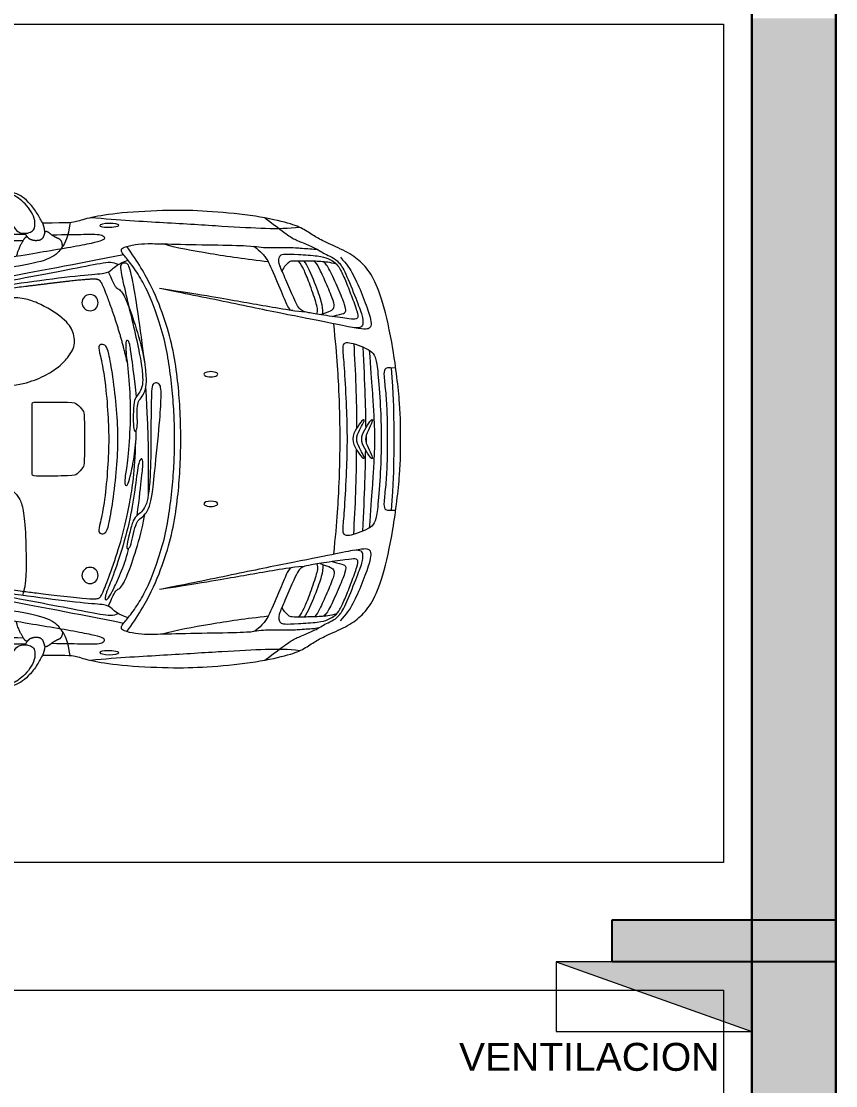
# Model space of a CAD drawing. Header units: metres. Extents: x 42 to 294, y -52 to 32.
# Drawn here: x 158.58 to 161.493, y -11.254 to -7.446 of the extents above; entities that cross this region are included whole.
import ezdxf

# ---------------------------------------------------------------- set-up
doc = ezdxf.new("R2010")
doc.units = ezdxf.units.M
doc.header["$LTSCALE"] = 0.15
doc.layers.get('0').update_dxf_attribs({"lineweight": 20})
for name, color, linetype, lineweight in [('A-WALL', 2, 'Continuous', 30), ('L-DETLGEM', 6, 'Continuous', 9), ('VENTILACIONES', 4, 'Continuous', 9), ('Vista', 2, 'Continuous', 20)]:
    doc.layers.add(name, color=color, linetype=linetype, lineweight=lineweight)
doc.layers.add('Hatch', color=8, linetype='Continuous')
doc.layers.add('MUROS', color=11, linetype='Continuous')
doc.styles.get("Standard").update_dxf_attribs({"font": 'arial.ttf', "height": 0.15})

# ---------------------------------------------------------------- blocks, each defined once
blk = doc.blocks.new('Coche _3_ - Coche _3_-12-01 P_Baja')
at = {"layer": 'L-DETLGEM'}
for centre, start, end in [((-0.7194, 0.488), 0, 180), ((-0.7194, 0.488), 180, 360), ((-0.7194, -0.488), 0, 180), ((-0.7194, -0.488), 180, 360)]:
    blk.add_arc(centre, 0.0289, start, end, dxfattribs=at)
for centre, major_axis, ratio, start_param, end_param in [((-0.7879, 0.7646), (-0.0339, 0.0006), 0.206201, 0, 3.141593), ((-0.7879, 0.7646), (-0.0339, 0.0006), 0.206201, 3.141593, 6.283185), ((-1.1512, 0.2317), (0.025, 0), 0.377237, 0, 3.141593), ((-1.1512, 0.2317), (0.025, 0), 0.377237, 3.141593, 6.283185), ((-1.1512, -0.2317), (0.025, 0), 0.377237, 0, 3.141593), ((-1.1512, -0.2317), (-0.025, 0), 0.377237, 0, 3.141593), ((-0.7879, -0.7646), (0.0339, 0.0006), 0.206201, 0, 3.141593), ((-0.7879, -0.7646), (0.0339, 0.0006), 0.206201, 3.141593, 6.283185)]:
    blk.add_ellipse(centre, major_axis=major_axis, ratio=ratio, start_param=start_param, end_param=end_param, dxfattribs=at)
for points in [[(-0.5578, 0.7404), (-0.5566, 0.7579), (-0.55, 0.7729), (-0.5288, 0.8123), (-0.4976, 0.8503), (-0.472, 0.8714), (-0.4429, 0.8843), (-0.4076, 0.8853), (-0.3969, 0.8808), (-0.3923, 0.8672), (-0.3962, 0.8445), (-0.4166, 0.8066), (-0.4448, 0.7596), (-0.4607, 0.7402), (-0.4785, 0.7357), (-0.4976, 0.736), (-0.5155, 0.7438), (-0.5232, 0.759), (-0.5223, 0.7888), (-0.5057, 0.8212), (-0.4808, 0.8487), (-0.4594, 0.8659), (-0.4374, 0.8775), (-0.4076, 0.8853)], [(-0.5578, 0.7404), (-0.5566, 0.7579), (-0.55, 0.7729), (-0.5288, 0.8123), (-0.4976, 0.8503), (-0.472, 0.8714), (-0.4429, 0.8843), (-0.4076, 0.8853), (-0.3969, 0.8808), (-0.3923, 0.8672), (-0.3962, 0.8445), (-0.4166, 0.8066), (-0.4448, 0.7596), (-0.4607, 0.7402), (-0.4785, 0.7357), (-0.4976, 0.736), (-0.5155, 0.7438), (-0.5232, 0.759), (-0.5223, 0.7888), (-0.5057, 0.8212), (-0.4808, 0.8487), (-0.4594, 0.8659), (-0.4374, 0.8775), (-0.4076, 0.8853)], [(-0.55, 0.7729), (-0.65, 0.7729), (-0.6663, 0.7759), (-0.7175, 0.7929), (-0.8198, 0.81), (-1.0106, 0.8203), (-1.1307, 0.8166), (-1.2989, 0.8018), (-1.4279, 0.7744), (-1.4809, 0.7541), (-1.521, 0.7256), (-1.558, 0.7055), (-1.6373, 0.6717), (-1.689, 0.6358), (-1.7281, 0.5883), (-1.7662, 0.4985), (-1.8043, 0.3312), (-1.8307, 0.1104), (-1.8296, 0), (-1.8307, -0.1104), (-1.8043, -0.3312), (-1.7662, -0.4985), (-1.7281, -0.5883), (-1.689, -0.6358), (-1.6373, -0.6717), (-1.558, -0.7055), (-1.521, -0.7256), (-1.4809, -0.7541), (-1.4279, -0.7744), (-1.2989, -0.8018), (-1.1307, -0.8166), (-1.0106, -0.8203), (-0.8198, -0.81), (-0.7175, -0.7929), (-0.6663, -0.7759), (-0.65, -0.7729), (-0.55, -0.7729)], [(-1.345, 0.7911), (-1.3935, 0.755), (-1.4292, 0.7267), (-1.4575, 0.7109), (-1.5049, 0.6926), (-1.5432, 0.6735), (-1.5565, 0.6627), (-1.5848, 0.6519), (-1.6089, 0.6344), (-1.6305, 0.6028), (-1.6729, 0.4956), (-1.6946, 0.4391), (-1.6962, 0.4133), (-1.6921, 0.4), (-1.668, 0.395), (-1.5831, 0.415), (-1.4109, 0.4474), (-1.1864, 0.4948), (-1.0134, 0.5297), (-0.9676, 0.5388)], [(-1.4697, 0.7572), (-1.4282, 0.7523), (-1.3539, 0.7515), (-1.201, 0.7602), (-0.9875, 0.7739), (-0.8245, 0.7825), (-0.7214, 0.7919)], [(-0.6483, 0.7745), (-0.6402, 0.7209), (-0.6214, 0.6857), (-0.5859, 0.6445), (-0.4823, 0.6198), (-0.2677, 0.589), (-0.0321, 0.5557), (0.079, 0.5397), (0.2615, 0.5261), (0.5459, 0.5125), (0.6002, 0.51), (0.6199, 0.5187), (0.6285, 0.5433), (0.6248, 0.6654), (0.6217, 0.7695)], [(-0.5819, 0.7309), (-0.6328, 0.7318), (-0.7084, 0.7327), (-0.7486, 0.7335), (-0.7666, 0.7281), (-0.7737, 0.7181), (-0.7649, 0.7105), (-0.7298, 0.7009), (-0.6542, 0.6863), (-0.5513, 0.6692), (-0.4556, 0.653), (-0.2417, 0.6182), (-0.0415, 0.5873), (0.0478, 0.5759), (0.217, 0.5605), (0.3995, 0.5525), (0.5258, 0.5521), (0.5488, 0.5526), (0.5582, 0.5563), (0.5615, 0.5676), (0.5507, 0.6135), (0.5366, 0.6707), (0.5291, 0.7045), (0.5249, 0.719), (0.516, 0.7241), (0.4883, 0.7237), (0.2096, 0.7262), (-0.2835, 0.7311), (-0.4612, 0.7326), (-0.4894, 0.733)], [(-0.6211, 0.689), (-0.6206, 0.6927), (-0.6197, 0.6983), (-0.6186, 0.7029), (-0.6174, 0.7064), (-0.6161, 0.7092), (-0.6146, 0.7114), (-0.613, 0.713), (-0.6114, 0.7143), (-0.6097, 0.7154), (-0.6079, 0.7164), (-0.606, 0.7172), (-0.6041, 0.7181), (-0.6021, 0.7189), (-0.5999, 0.7199), (-0.5977, 0.7209), (-0.5954, 0.7221), (-0.593, 0.7234), (-0.5905, 0.7249), (-0.588, 0.7266), (-0.5855, 0.7283), (-0.5831, 0.73), (-0.5807, 0.7317), (-0.5785, 0.7334), (-0.5765, 0.7349), (-0.5746, 0.7363), (-0.5729, 0.7376), (-0.5714, 0.7387), (-0.57, 0.7396), (-0.5687, 0.7405), (-0.5675, 0.7412), (-0.5664, 0.7418), (-0.5653, 0.7423), (-0.5642, 0.7427), (-0.5632, 0.7429), (-0.5622, 0.743), (-0.5613, 0.743), (-0.5604, 0.7428), (-0.5596, 0.7424), (-0.5588, 0.7418), (-0.5581, 0.7409), (-0.5575, 0.7398), (-0.557, 0.7386), (-0.5565, 0.7371), (-0.5561, 0.7355), (-0.5556, 0.7338), (-0.5551, 0.732), (-0.5546, 0.7301), (-0.554, 0.7281), (-0.5534, 0.7262), (-0.5526, 0.7243), (-0.5518, 0.7224), (-0.5508, 0.7206), (-0.5496, 0.7189), (-0.5482, 0.7172), (-0.5467, 0.7157), (-0.5449, 0.7144), (-0.5429, 0.7132), (-0.5406, 0.7122), (-0.5382, 0.7113), (-0.5356, 0.7107), (-0.5329, 0.7102), (-0.5301, 0.7099), (-0.5273, 0.7098), (-0.5244, 0.7098), (-0.5215, 0.7101), (-0.5187, 0.7104), (-0.5159, 0.711), (-0.5132, 0.7116), (-0.5107, 0.7124), (-0.5084, 0.7132), (-0.5063, 0.7141), (-0.5044, 0.7151), (-0.5028, 0.716), (-0.5014, 0.717), (-0.5003, 0.7179), (-0.4993, 0.7189), (-0.4985, 0.7198), (-0.4977, 0.7206), (-0.497, 0.7213), (-0.4963, 0.722), (-0.4956, 0.7225), (-0.4948, 0.723), (-0.494, 0.7232), (-0.4931, 0.7233), (-0.4922, 0.7233), (-0.4912, 0.723), (-0.4902, 0.7225), (-0.4891, 0.7218), (-0.4879, 0.7209), (-0.4867, 0.7196), (-0.4853, 0.718), (-0.4838, 0.7161), (-0.4822, 0.7137), (-0.4804, 0.7109), (-0.4784, 0.7077), (-0.4761, 0.7039), (-0.4737, 0.6996), (-0.4711, 0.6947), (-0.4683, 0.6893), (-0.4656, 0.6832), (-0.4629, 0.6766), (-0.4602, 0.6693), (-0.4578, 0.6615), (-0.4556, 0.653)], [(-0.4959, 0.7223), (-0.4912, 0.7292), (-0.4912, 0.7292), (-0.4881, 0.7361)], [(-1.5373, 0.6759), (-1.5242, 0.6793), (-1.4767, 0.6809), (-1.4636, 0.6835), (-1.4307, 0.684), (-1.3631, 0.684), (-1.3334, 0.684), (-1.3037, 0.6888)], [(-1.4866, 0.4555), (-1.4528, 0.4584), (-1.4365, 0.4598), (-1.4279, 0.4683), (-1.4011, 0.5324), (-1.3559, 0.639), (-1.3428, 0.6567), (-1.3121, 0.6868), (-1.2996, 0.692), (-1.1628, 0.6946), (-0.9943, 0.698), (-0.9223, 0.7), (-0.8823, 0.6973), (-0.8365, 0.6862), (-0.8293, 0.6777), (-0.8339, 0.6646), (-0.864, 0.6306), (-0.9007, 0.5769), (-0.9308, 0.5178), (-0.9589, 0.4445), (-0.9897, 0.345), (-1.0034, 0.2591), (-1.0152, 0.1623), (-1.0211, 0.072), (-1.0218, 0), (-1.0211, -0.072), (-1.0152, -0.1623), (-1.0034, -0.2591), (-0.9897, -0.345), (-0.9589, -0.4445), (-0.9308, -0.5178), (-0.9007, -0.5769), (-0.864, -0.6306), (-0.8339, -0.6646), (-0.8293, -0.6777), (-0.8365, -0.6862), (-0.8823, -0.6973), (-0.9223, -0.7), (-0.9943, -0.698), (-1.1628, -0.6946), (-1.2996, -0.692), (-1.3121, -0.6868), (-1.3428, -0.6567), (-1.3559, -0.639), (-1.4011, -0.5324), (-1.4279, -0.4683), (-1.4365, -0.4598), (-1.4528, -0.4584), (-1.4866, -0.4555)], [(-1.3564, 0.6343), (-1.2776, 0.6427), (-1.1449, 0.6629), (-1.028, 0.6838), (-0.9773, 0.6985)], [(-0.8507, 0.6892), (-0.89, 0.6348), (-0.944, 0.5427), (-0.9901, 0.4207), (-1.0181, 0.3167), (-1.0341, 0.2047), (-1.0411, 0.1146), (-1.0451, 0), (-1.0411, -0.1146), (-1.0341, -0.2047), (-1.0181, -0.3167), (-0.9901, -0.4207), (-0.944, -0.5427), (-0.89, -0.6348), (-0.8507, -0.6892)], [(0.5018, 0.7014), (0.3413, 0.703), (0.0432, 0.7043), (-0.3794, 0.7097), (-0.4804, 0.7109)], [(-1.6145, 0.6505), (-1.6376, 0.6267), (-1.66, 0.5914), (-1.6939, 0.5164), (-1.7213, 0.4385), (-1.7256, 0.414), (-1.7227, 0.3967), (-1.7061, 0.3902), (-1.6642, 0.3984)], [(-0.8393, 0.6596), (-0.6705, 0.6256), (-0.3619, 0.5678), (-0.1561, 0.5312), (-0.0926, 0.5227), (0.0328, 0.5072), (0.2837, 0.4847), (0.5994, 0.472), (0.9697, 0.462), (1.2573, 0.4563), (1.4779, 0.4501)], [(-1.5849, 0.4387), (-1.6089, 0.4455), (-1.6298, 0.4492), (-1.6347, 0.4573), (-1.6335, 0.4737), (-1.6081, 0.5367), (-1.5741, 0.6111), (-1.5623, 0.6279), (-1.554, 0.6344)], [(-1.6013, 0.6252), (-1.5762, 0.6324), (-1.5467, 0.6357), (-1.4907, 0.6369), (-1.4424, 0.6373), (-1.433, 0.6353), (-1.4174, 0.621), (-1.4109, 0.6115), (-1.4059, 0.6016)], [(-1.5427, 0.4451), (-1.5602, 0.452), (-1.5836, 0.459), (-1.593, 0.4696), (-1.5926, 0.4888), (-1.5664, 0.5518), (-1.539, 0.6136), (-1.5308, 0.6267), (-1.522, 0.6361)], [(-1.5515, 0.4486), (-1.5529, 0.4651), (-1.5492, 0.4856), (-1.5255, 0.5551), (-1.498, 0.621), (-1.4855, 0.6369)], [(-1.531, 0.447), (-1.5345, 0.4606), (-1.53, 0.4831), (-1.5025, 0.5629), (-1.4825, 0.6111), (-1.4739, 0.625), (-1.4648, 0.637)], [(-0.8551, 0.64), (-0.8176, 0.6268), (-0.7962, 0.6043), (-0.7783, 0.592), (-0.7019, 0.5886), (-0.5155, 0.565), (-0.3426, 0.5404), (-0.1427, 0.5056), (-0.118, 0.5), (-0.1046, 0.4865), (-0.1102, 0.4528), (-0.1293, 0.2665), (-0.1405, 0.1217), (-0.1416, 0), (-0.1405, -0.1217), (-0.1293, -0.2665), (-0.1102, -0.4528), (-0.1046, -0.4865), (-0.118, -0.5), (-0.1427, -0.5056), (-0.3426, -0.5404), (-0.5155, -0.565), (-0.7019, -0.5886), (-0.7783, -0.592), (-0.7962, -0.6043), (-0.8176, -0.6268), (-0.8551, -0.64)], [(-0.8194, 0.624), (-0.8033, 0.6344), (-0.7659, 0.6305), (-0.6465, 0.6064), (-0.4901, 0.5768), (-0.3176, 0.5449), (-0.1703, 0.5179), (-0.1226, 0.5076), (-0.1116, 0.5022), (-0.108, 0.4959), (-0.1093, 0.4884)], [(-0.7845, 0.598), (-0.8066, 0.5507), (-0.812, 0.5398), (-0.8257, 0.5354), (-0.8383, 0.5196), (-0.8553, 0.4824), (-0.8887, 0.3871), (-0.9111, 0.299), (-0.9153, 0.2694)], [(-0.8874, 0.2745), (-0.8964, 0.2084), (-0.9052, 0.1263), (-0.9096, 0.0821), (-0.9061, 0.068), (-0.8928, 0.0733), (-0.8822, 0.1651), (-0.8637, 0.2844), (-0.8292, 0.4133), (-0.7903, 0.5197), (-0.777, 0.5498), (-0.7726, 0.5692), (-0.7746, 0.5769), (-0.7839, 0.5732), (-0.8019, 0.5397), (-0.8323, 0.4753), (-0.8527, 0.4152), (-0.8578, 0.3909)], [(-0.8516, -0.2762), (-0.8512, -0.2778), (-0.8477, -0.2935), (-0.8442, -0.3087), (-0.8405, -0.3235), (-0.8367, -0.338), (-0.8329, -0.3523), (-0.8288, -0.3665), (-0.8247, -0.3806), (-0.8205, -0.3946), (-0.8162, -0.4084), (-0.8119, -0.4219), (-0.8075, -0.435), (-0.8032, -0.4478), (-0.799, -0.4602), (-0.7947, -0.4721), (-0.7906, -0.4834), (-0.7867, -0.4942), (-0.7829, -0.5042), (-0.7794, -0.5135), (-0.7761, -0.522), (-0.7731, -0.5295), (-0.7704, -0.5362), (-0.7681, -0.5418), (-0.7661, -0.5466), (-0.7644, -0.5505), (-0.7629, -0.5537), (-0.7616, -0.5564), (-0.7605, -0.5586), (-0.7594, -0.5604), (-0.7584, -0.5619), (-0.7575, -0.5632), (-0.7565, -0.5644), (-0.7555, -0.5655), (-0.7545, -0.5664), (-0.7535, -0.5672), (-0.7525, -0.568), (-0.7514, -0.5686), (-0.7503, -0.5692), (-0.7491, -0.5698), (-0.7479, -0.5703), (-0.7465, -0.5707), (-0.7449, -0.5711), (-0.7431, -0.5714), (-0.741, -0.5716), (-0.7385, -0.5718), (-0.7356, -0.5719), (-0.7324, -0.572), (-0.7286, -0.572), (-0.7242, -0.5718), (-0.7191, -0.5716), (-0.7134, -0.5713), (-0.7068, -0.5708), (-0.6993, -0.5702), (-0.6909, -0.5695), (-0.6814, -0.5686), (-0.6711, -0.5675), (-0.6599, -0.5663), (-0.6481, -0.565), (-0.6357, -0.5636), (-0.6228, -0.5621), (-0.6096, -0.5606), (-0.5961, -0.559), (-0.5825, -0.5573), (-0.5687, -0.5556), (-0.5548, -0.5539), (-0.5406, -0.5522), (-0.5263, -0.5504), (-0.5118, -0.5487), (-0.4971, -0.5469), (-0.4821, -0.5451), (-0.4098, -0.5357), (-0.2768, -0.5152), (-0.196, -0.4988), (-0.1543, -0.4872), (-0.1406, -0.4798), (-0.1327, -0.4682), (-0.1337, -0.4344), (-0.148, -0.3134), (-0.1585, -0.2015), (-0.1622, -0.1788), (-0.1701, -0.163), (-0.1934, -0.1424), (-0.2001, -0.1316), (-0.2028, -0.1158), (-0.2028, -0.0842), (-0.2044, -0.0652), (-0.2128, -0.0583), (-0.2413, -0.0557), (-0.2603, -0.053), (-0.2661, -0.0435), (-0.2667, 0), (-0.2661, 0.0435), (-0.2603, 0.053), (-0.2413, 0.0557), (-0.2128, 0.0583), (-0.2044, 0.0652), (-0.2028, 0.0842), (-0.2028, 0.1158), (-0.2001, 0.1316), (-0.1934, 0.1424), (-0.1701, 0.163), (-0.1622, 0.1788), (-0.1585, 0.2015), (-0.148, 0.3134), (-0.1337, 0.4344), (-0.1327, 0.4682), (-0.1406, 0.4798), (-0.1543, 0.4872), (-0.196, 0.4988), (-0.2768, 0.5152), (-0.4098, 0.5357), (-0.4821, 0.5451), (-0.5224, 0.5499), (-0.5974, 0.5593), (-0.7019, 0.5712), (-0.7403, 0.5726), (-0.7508, 0.5698), (-0.7584, 0.5636), (-0.7664, 0.547), (-0.7982, 0.4654), (-0.8344, 0.3528), (-0.8614, 0.2372), (-0.88, 0.1152), (-0.883, 0.0094)], [(-1.4441, 0.4597), (-1.379, 0.4693), (-1.2565, 0.4912), (-1.138, 0.5124), (-0.9676, 0.5388)], [(-0.4065, -0.5492), (-0.4099, -0.5177), (-0.4142, -0.5095), (-0.411, -0.5038), (-0.3892, -0.5004), (-0.3655, -0.4805), (-0.3402, -0.4398), (-0.3281, -0.3889), (-0.3247, -0.3331), (-0.3354, -0.2774), (-0.3538, -0.2359), (-0.3727, -0.2141), (-0.3965, -0.1996), (-0.4193, -0.1928), (-0.426, -0.1912), (-0.4256, -0.1876), (-0.4156, -0.1755), (-0.401, -0.1428), (-0.3968, -0.1047), (-0.3953, 0), (-0.3953, 0.1023), (-0.4038, 0.1423), (-0.4183, 0.1713), (-0.4456, 0.1849), (-0.4669, 0.2105), (-0.4814, 0.248), (-0.4899, 0.3382), (-0.4916, 0.4903), (-0.4855, 0.5319), (-0.4821, 0.5451), (-0.4779, 0.5594)], [(-0.4065, -0.5492), (-0.4099, -0.5177), (-0.4142, -0.5095), (-0.411, -0.5038), (-0.3892, -0.5004), (-0.3655, -0.4805), (-0.3402, -0.4398), (-0.3281, -0.3889), (-0.3247, -0.3331), (-0.3354, -0.2774), (-0.3538, -0.2359), (-0.3727, -0.2141), (-0.3965, -0.1996), (-0.4193, -0.1928), (-0.426, -0.1912), (-0.4256, -0.1876), (-0.4156, -0.1755), (-0.401, -0.1428), (-0.3968, -0.1047), (-0.3953, 0), (-0.3953, 0.1023), (-0.4038, 0.1423), (-0.4183, 0.1713), (-0.4456, 0.1849), (-0.4669, 0.2105), (-0.4814, 0.248), (-0.4899, 0.3382), (-0.4916, 0.4903), (-0.4855, 0.5319), (-0.4821, 0.5451), (-0.4779, 0.5594)], [(-1.591, 0.4124), (-1.6037, 0.2916), (-1.6117, 0.1463), (-1.6144, 0), (-1.6117, -0.1463), (-1.6037, -0.2916), (-1.591, -0.4124)], [(-0.8738, 0.2932), (-0.8693, 0.3035), (-0.861, 0.3347), (-0.8495, 0.3815), (-0.8522, 0.3974), (-0.8646, 0.3851), (-0.8716, 0.3515), (-0.8831, 0.3029), (-0.892, 0.2897), (-0.9123, 0.2747), (-0.93, 0.2508), (-0.9397, 0.2128), (-0.9467, 0.1554), (-0.968, -0.0524), (-0.9721, -0.1143), (-0.973, -0.1358)], [(-1.7581, 0.1042), (-1.7561, 0.1434), (-1.7501, 0.2347), (-1.7419, 0.2892), (-1.7301, 0.3128), (-1.6992, 0.3282), (-1.6565, 0.3437), (-1.6356, 0.3464), (-1.6238, 0.34), (-1.6238, 0.3164), (-1.6311, 0.2402), (-1.6384, 0.0895), (-1.6402, 0), (-1.639, -0.0597), (-1.6375, -0.0997)], [(-1.7176, -0.3183), (-1.7277, -0.19), (-1.734, -0.0893), (-1.7385, 0), (-1.734, 0.0893), (-1.7277, 0.19), (-1.7176, 0.3183)], [(-1.6949, 0.3292), (-1.7017, 0.2008), (-1.7046, 0.0894), (-1.7052, 0.0396)], [(-1.6622, 0.3409), (-1.6688, 0.243), (-1.6724, 0.1394), (-1.6724, 0.0397)], [(-0.7821, 0.103), (-0.7796, 0.1401), (-0.7725, 0.2223), (-0.7545, 0.3062), (-0.747, 0.3328), (-0.7608, 0.3413), (-0.7768, 0.3349), (-0.7853, 0.3147), (-0.8012, 0.2276), (-0.8161, 0.1011), (-0.8204, 0), (-0.8175, -0.0674), (-0.8143, -0.1053)], [(-0.973, -0.1358), (-0.9738, -0.1573), (-0.9733, -0.1814), (-0.9688, -0.1982), (-0.9538, -0.2026), (-0.9414, -0.1955), (-0.9388, -0.169), (-0.937, -0.0639), (-0.937, 0.043), (-0.9344, 0.1422), (-0.9282, 0.2031), (-0.9194, 0.2411), (-0.9026, 0.2623), (-0.8884, 0.2729), (-0.8784, 0.2829), (-0.8738, 0.2932)], [(-1.8117, -0.2542), (-1.7828, -0.2565), (-1.7719, -0.2511), (-1.7691, -0.2311), (-1.7773, -0.1648), (-1.7819, -0.0922), (-1.7828, 0), (-1.7819, 0.0922), (-1.7773, 0.1648), (-1.7691, 0.2311), (-1.7719, 0.2511), (-1.7828, 0.2565), (-1.8117, 0.2542)], [(-1.7973, 0.2554), (-1.8055, 0.1558), (-1.8064, 0.055), (-1.8073, 0), (-1.8064, -0.055), (-1.8055, -0.1558), (-1.7973, -0.2554)], [(-0.9282, 0.1961), (-0.9287, 0.096), (-0.9287, 0.0405), (-0.9277, 0), (-0.9252, -0.0844), (-0.9192, -0.1867)], [(-0.8853, -0.1516), (-0.8784, -0.2179), (-0.8675, -0.2998), (-0.8613, -0.3438), (-0.8545, -0.3567), (-0.8429, -0.3484), (-0.8544, -0.2566), (-0.8646, -0.1364), (-0.8617, -0.0029), (-0.8492, 0.1097), (-0.8434, 0.142), (-0.8437, 0.1619), (-0.8475, 0.1689), (-0.8557, 0.1631), (-0.8652, 0.1263), (-0.8794, 0.0565), (-0.885, -0.0067), (-0.8842, -0.0315)], [(-0.6985, 0.0766), (-0.6979, 0.0932), (-0.6964, 0.0999), (-0.6709, 0.1283), (-0.6602, 0.1319), (-0.5204, 0.1331), (-0.5127, 0.1307), (-0.5116, 0.1206), (-0.5127, 0), (-0.512, -0.0804), (-0.512, -0.1022)], [(-1.6375, -0.0997), (-1.636, -0.1397), (-1.6311, -0.2402), (-1.6238, -0.3164), (-1.6238, -0.34), (-1.6356, -0.3464), (-1.6565, -0.3437), (-1.6992, -0.3282), (-1.7301, -0.3128), (-1.7419, -0.2892), (-1.7501, -0.2347), (-1.7592, -0.0977), (-1.7619, 0), (-1.7601, 0.0651), (-1.7581, 0.1042)], [(-0.8143, -0.1053), (-0.8112, -0.1433), (-0.8012, -0.2276), (-0.7853, -0.3147), (-0.7768, -0.3349), (-0.7608, -0.3413), (-0.747, -0.3328), (-0.7545, -0.3062), (-0.7725, -0.2223), (-0.7832, -0.099), (-0.7874, 0), (-0.7846, 0.066), (-0.7821, 0.103)], [(-0.512, -0.1022), (-0.512, -0.124), (-0.5127, -0.1307), (-0.5204, -0.1331), (-0.6602, -0.1319), (-0.6709, -0.1283), (-0.6964, -0.0999), (-0.6987, -0.0899), (-0.6999, 0), (-0.6991, 0.0599), (-0.6985, 0.0766)], [(-1.7138, 0.0298), (-1.7188, 0.0406), (-1.7301, 0.0647), (-1.7301, 0.0718), (-1.7229, 0.0682), (-1.701, 0.033), (-1.6858, 0), (-1.696, -0.022), (-1.7022, -0.0334)], [(-1.6727, 0.0382), (-1.6797, 0.0499), (-1.6943, 0.0705), (-1.701, 0.0691), (-1.6984, 0.0607), (-1.6827, 0.0316), (-1.668, 0), (-1.6778, -0.0211), (-1.6829, -0.0312)], [(-1.6829, -0.0312), (-1.6879, -0.0413), (-1.6984, -0.0607), (-1.701, -0.0691), (-1.6943, -0.0705), (-1.6724, -0.0397), (-1.6519, 0), (-1.6656, 0.0264), (-1.6727, 0.0382)], [(-1.6829, -0.0312), (-1.6879, -0.0413), (-1.6984, -0.0607), (-1.701, -0.0691), (-1.6943, -0.0705), (-1.6724, -0.0397), (-1.6519, 0), (-1.6656, 0.0264), (-1.6727, 0.0382)], [(-1.7022, -0.0334), (-1.7083, -0.0447), (-1.7229, -0.0682), (-1.7301, -0.0718), (-1.7301, -0.0647), (-1.7131, -0.0285), (-1.7001, 0), (-1.7088, 0.019), (-1.7138, 0.0298)], [(-1.7066, -0.0129), (-1.7067, -0.0041), (-1.7067, -0.0041), (-1.7067, 0.0127)], [(-0.8766, -0.1302), (-0.8746, -0.1191), (-0.874, -0.0868), (-0.8739, -0.0386), (-0.8803, -0.0238), (-0.8894, -0.0387), (-0.8883, -0.073), (-0.8879, -0.1229), (-0.8934, -0.1379), (-0.9095, -0.1573), (-0.921, -0.1847), (-0.9215, -0.2239), (-0.9147, -0.2814), (-0.886, -0.4883), (-0.8753, -0.5493), (-0.8711, -0.5704)], [(-1.6949, -0.3292), (-1.7017, -0.2008), (-1.7046, -0.0894), (-1.7052, -0.0396)], [(-1.6622, -0.3409), (-1.6688, -0.243), (-1.6724, -0.1394), (-1.6724, -0.0397)], [(-0.8711, -0.5704), (-0.8668, -0.5915), (-0.8605, -0.6148), (-0.8523, -0.6301), (-0.8366, -0.6308), (-0.8263, -0.621), (-0.83, -0.5946), (-0.8532, -0.4921), (-0.8786, -0.3883), (-0.8996, -0.2913), (-0.908, -0.2306), (-0.9084, -0.1916), (-0.8972, -0.167), (-0.8859, -0.1534), (-0.8786, -0.1413), (-0.8766, -0.1302)], [(-0.426, -0.1912), (-0.4693, -0.1946), (-0.5236, -0.2092), (-0.5884, -0.2428), (-0.6274, -0.2752), (-0.6501, -0.3059), (-0.6635, -0.3304), (-0.6642, -0.3554), (-0.6587, -0.3835), (-0.6477, -0.406), (-0.6226, -0.4323), (-0.5817, -0.461), (-0.5292, -0.489), (-0.4877, -0.5031), (-0.4425, -0.5074), (-0.411, -0.5038)], [(-0.7845, -0.598), (-0.8066, -0.5507), (-0.812, -0.5398), (-0.8257, -0.5354), (-0.8383, -0.5196), (-0.8553, -0.4824), (-0.8887, -0.3871), (-0.9111, -0.299), (-0.9153, -0.2694)], [(-1.6145, -0.6505), (-1.6376, -0.6267), (-1.66, -0.5914), (-1.6939, -0.5164), (-1.7213, -0.4385), (-1.7256, -0.414), (-1.7227, -0.3967), (-1.7061, -0.3902), (-1.6642, -0.3984)], [(-1.345, -0.7911), (-1.3935, -0.755), (-1.4292, -0.7267), (-1.4575, -0.7109), (-1.5049, -0.6926), (-1.5432, -0.6735), (-1.5565, -0.6627), (-1.5848, -0.6519), (-1.6089, -0.6344), (-1.6305, -0.6028), (-1.6729, -0.4956), (-1.6946, -0.4391), (-1.6962, -0.4133), (-1.6921, -0.4), (-1.668, -0.395), (-1.5831, -0.415), (-1.4109, -0.4474), (-1.1864, -0.4948), (-1.0134, -0.5297), (-0.9676, -0.5388)], [(-1.5849, -0.4387), (-1.6089, -0.4455), (-1.6298, -0.4492), (-1.6347, -0.4573), (-1.6335, -0.4737), (-1.6081, -0.5367), (-1.5741, -0.6111), (-1.5623, -0.6279), (-1.554, -0.6344)], [(-1.5427, -0.4451), (-1.5602, -0.452), (-1.5836, -0.459), (-1.593, -0.4696), (-1.5926, -0.4888), (-1.5664, -0.5518), (-1.539, -0.6136), (-1.5308, -0.6267), (-1.522, -0.6361)], [(-1.5515, -0.4486), (-1.5529, -0.4651), (-1.5492, -0.4856), (-1.5255, -0.5551), (-1.498, -0.621), (-1.4855, -0.6369)], [(-1.531, -0.447), (-1.5345, -0.4606), (-1.53, -0.4831), (-1.5025, -0.5629), (-1.4825, -0.6111), (-1.4739, -0.625), (-1.4648, -0.637)], [(-0.8393, -0.6596), (-0.6705, -0.6256), (-0.3619, -0.5678), (-0.1561, -0.5312), (-0.0926, -0.5227), (0.0328, -0.5072), (0.2837, -0.4847), (0.5994, -0.472), (0.9697, -0.462), (1.2573, -0.4563), (1.4779, -0.4501)], [(-1.4441, -0.4597), (-1.379, -0.4693), (-1.2565, -0.4912), (-1.138, -0.5124), (-0.9676, -0.5388)], [(-0.8194, -0.624), (-0.8033, -0.6344), (-0.7659, -0.6305), (-0.6465, -0.6064), (-0.4901, -0.5768), (-0.3176, -0.5449), (-0.1703, -0.5179), (-0.1226, -0.5076), (-0.1116, -0.5022), (-0.108, -0.4959), (-0.1093, -0.4884)], [(-0.6483, -0.7745), (-0.6402, -0.7209), (-0.6214, -0.6857), (-0.5859, -0.6445), (-0.4823, -0.6198), (-0.2677, -0.589), (-0.0321, -0.5557), (0.079, -0.5397), (0.2615, -0.5261), (0.5459, -0.5125), (0.6002, -0.51), (0.6199, -0.5187), (0.6285, -0.5433), (0.6248, -0.6654), (0.6217, -0.7695)], [(-0.5819, -0.7309), (-0.6328, -0.7318), (-0.7084, -0.7327), (-0.7486, -0.7335), (-0.7666, -0.7281), (-0.7737, -0.7181), (-0.7649, -0.7105), (-0.7298, -0.7009), (-0.6542, -0.6863), (-0.5513, -0.6692), (-0.4556, -0.653), (-0.2417, -0.6182), (-0.0415, -0.5873), (0.0478, -0.5759), (0.217, -0.5605), (0.3995, -0.5525), (0.5258, -0.5521), (0.5488, -0.5526), (0.5582, -0.5563), (0.5615, -0.5676), (0.5507, -0.6135), (0.5366, -0.6707), (0.5291, -0.7045), (0.5249, -0.719), (0.516, -0.7241), (0.4883, -0.7237), (0.2096, -0.7262), (-0.2835, -0.7311), (-0.4612, -0.7326), (-0.4894, -0.733)], [(-1.6013, -0.6252), (-1.5762, -0.6324), (-1.5467, -0.6357), (-1.4907, -0.6369), (-1.4424, -0.6373), (-1.433, -0.6353), (-1.4174, -0.621), (-1.4109, -0.6115), (-1.4059, -0.6016)], [(-1.3564, -0.6343), (-1.2776, -0.6427), (-1.1449, -0.6629), (-1.028, -0.6838), (-0.9773, -0.6985)], [(-1.5373, -0.6759), (-1.5242, -0.6793), (-1.4767, -0.6809), (-1.4636, -0.6835), (-1.4307, -0.684), (-1.3631, -0.684), (-1.3334, -0.684), (-1.3037, -0.6888)], [(-0.6211, -0.689), (-0.6206, -0.6927), (-0.6197, -0.6983), (-0.6186, -0.7029), (-0.6174, -0.7064), (-0.6161, -0.7092), (-0.6146, -0.7114), (-0.613, -0.713), (-0.6114, -0.7143), (-0.6097, -0.7154), (-0.6079, -0.7164), (-0.606, -0.7172), (-0.6041, -0.7181), (-0.6021, -0.7189), (-0.5999, -0.7199), (-0.5977, -0.7209), (-0.5954, -0.7221), (-0.593, -0.7234), (-0.5905, -0.7249), (-0.588, -0.7266), (-0.5855, -0.7283), (-0.5831, -0.73), (-0.5807, -0.7317), (-0.5785, -0.7334), (-0.5765, -0.7349), (-0.5746, -0.7363), (-0.5729, -0.7376), (-0.5714, -0.7387), (-0.57, -0.7396), (-0.5687, -0.7405), (-0.5675, -0.7412), (-0.5664, -0.7418), (-0.5653, -0.7423), (-0.5642, -0.7427), (-0.5632, -0.7429), (-0.5622, -0.743), (-0.5613, -0.743), (-0.5604, -0.7428), (-0.5596, -0.7424), (-0.5588, -0.7418), (-0.5581, -0.7409), (-0.5575, -0.7398), (-0.557, -0.7386), (-0.5565, -0.7371), (-0.5561, -0.7355), (-0.5556, -0.7338), (-0.5551, -0.732), (-0.5546, -0.7301), (-0.554, -0.7281), (-0.5534, -0.7262), (-0.5526, -0.7243), (-0.5518, -0.7224), (-0.5508, -0.7206), (-0.5496, -0.7189), (-0.5482, -0.7172), (-0.5467, -0.7157), (-0.5449, -0.7144), (-0.5429, -0.7132), (-0.5406, -0.7122), (-0.5382, -0.7113), (-0.5356, -0.7107), (-0.5329, -0.7102), (-0.5301, -0.7099), (-0.5273, -0.7098), (-0.5244, -0.7098), (-0.5215, -0.7101), (-0.5187, -0.7104), (-0.5159, -0.711), (-0.5132, -0.7116), (-0.5107, -0.7124), (-0.5084, -0.7132), (-0.5063, -0.7141), (-0.5044, -0.7151), (-0.5028, -0.716), (-0.5014, -0.717), (-0.5003, -0.7179), (-0.4993, -0.7189), (-0.4985, -0.7198), (-0.4977, -0.7206), (-0.497, -0.7213), (-0.4963, -0.722), (-0.4956, -0.7225), (-0.4948, -0.723), (-0.494, -0.7232), (-0.4931, -0.7233), (-0.4922, -0.7233), (-0.4912, -0.723), (-0.4902, -0.7225), (-0.4891, -0.7218), (-0.4879, -0.7209), (-0.4867, -0.7196), (-0.4853, -0.718), (-0.4838, -0.7161), (-0.4822, -0.7137), (-0.4804, -0.7109), (-0.4784, -0.7077), (-0.4761, -0.7039), (-0.4737, -0.6996), (-0.4711, -0.6947), (-0.4683, -0.6893), (-0.4656, -0.6832), (-0.4629, -0.6766), (-0.4602, -0.6693), (-0.4578, -0.6615), (-0.4556, -0.653)], [(-0.4959, -0.7223), (-0.4912, -0.7292), (-0.4912, -0.7292), (-0.4881, -0.7361)], [(0.5018, -0.7014), (0.3413, -0.703), (0.0432, -0.7043), (-0.3794, -0.7097), (-0.4804, -0.7109)], [(-1.4697, -0.7572), (-1.4282, -0.7523), (-1.3539, -0.7515), (-1.201, -0.7602), (-0.9875, -0.7739), (-0.8245, -0.7825), (-0.7214, -0.7919)], [(-0.5578, -0.7404), (-0.5566, -0.7579), (-0.55, -0.7729), (-0.5288, -0.8123), (-0.4976, -0.8503), (-0.472, -0.8714), (-0.4429, -0.8843), (-0.4076, -0.8853), (-0.3969, -0.8808), (-0.3923, -0.8672), (-0.3962, -0.8445), (-0.4166, -0.8066), (-0.4448, -0.7596), (-0.4607, -0.7402), (-0.4785, -0.7357), (-0.4976, -0.736), (-0.5155, -0.7438), (-0.5232, -0.759), (-0.5223, -0.7888), (-0.5057, -0.8212), (-0.4808, -0.8487), (-0.4594, -0.8659), (-0.4374, -0.8775), (-0.4076, -0.8853)]]:
    blk.add_open_spline(points, degree=3, dxfattribs=at)
for points, knots in [([(-1.5321, 0.655), (-1.5507, 0.6527), (-1.5709, 0.6472), (-1.5975, 0.6309), (-1.6118, 0.6133), (-1.6326, 0.5691), (-1.6539, 0.5138), (-1.6769, 0.4512), (-1.6785, 0.434), (-1.6703, 0.4275), (-1.6417, 0.4304), (-1.5646, 0.4416), (-1.5329, 0.4467), (-1.524, 0.4482)], [0, 0, 0, 0, 1, 2, 3, 4, 5, 6, 7, 8, 9, 10, 10.5, 10.5, 10.5, 10.5]), ([(-1.524, 0.4482), (-1.515, 0.4497), (-1.4927, 0.4536), (-1.4784, 0.4573), (-1.4657, 0.4688), (-1.4506, 0.497), (-1.4187, 0.5735), (-1.3945, 0.6259), (-1.3937, 0.6451), (-1.3998, 0.6582), (-1.4113, 0.6627), (-1.4592, 0.661), (-1.5135, 0.6573), (-1.5321, 0.655)], [10.5, 10.5, 10.5, 10.5, 11, 12, 13, 14, 15, 16, 17, 18, 19, 20, 21, 21, 21, 21]), ([(-1.5321, -0.655), (-1.5507, -0.6527), (-1.5709, -0.6472), (-1.5975, -0.6309), (-1.6118, -0.6133), (-1.6326, -0.5691), (-1.6539, -0.5138), (-1.6769, -0.4512), (-1.6785, -0.434), (-1.6703, -0.4275), (-1.6417, -0.4304), (-1.5646, -0.4416), (-1.5329, -0.4467), (-1.524, -0.4482)], [0, 0, 0, 0, 1, 2, 3, 4, 5, 6, 7, 8, 9, 10, 10.5, 10.5, 10.5, 10.5]), ([(-1.524, -0.4482), (-1.515, -0.4497), (-1.4927, -0.4536), (-1.4784, -0.4573), (-1.4657, -0.4688), (-1.4506, -0.497), (-1.4187, -0.5735), (-1.3945, -0.6259), (-1.3937, -0.6451), (-1.3998, -0.6582), (-1.4113, -0.6627), (-1.4592, -0.661), (-1.5135, -0.6573), (-1.5321, -0.655)], [10.5, 10.5, 10.5, 10.5, 11, 12, 13, 14, 15, 16, 17, 18, 19, 20, 21, 21, 21, 21])]:
    blk.add_open_spline(points, degree=3, knots=knots, dxfattribs=at)

msp = doc.modelspace()

# ---------------------------------------------------------------- hatches: boundary and pattern name
at = {"layer": 'Hatch', "ltscale": 0.2}
msp.add_hatch(color=256, dxfattribs=at).paths.add_polyline_path([(161.4927, -10.6606), (160.6927, -10.6606), (160.6927, -10.8106), (161.4927, -10.8106)])
at = {"layer": 'MUROS', "ltscale": 0.5}
h = msp.add_hatch(color=256, dxfattribs=at)
h.paths.add_polyline_path([(161.4927, -10.8106), (161.1927, -10.8106), (161.1927, -13.4606), (161.4927, -13.4606)])
h.paths.add_polyline_path([(161.4927, -14.0606), (161.1927, -14.0606), (161.1927, -18.6491), (161.4927, -18.6491)])
h.paths.add_polyline_path([(161.4927, -18.6491), (161.1927, -18.6491), (161.1927, -19.259), (161.4927, -19.259)])
h.paths.add_polyline_path([(160.8927, -19.559), (157.2177, -19.559), (157.2177, -19.859), (160.8927, -19.859)])
h.paths.add_polyline_path([(156.6177, -19.559), (154.0677, -19.559), (154.0677, -19.859), (156.6177, -19.859)])
h.paths.add_polyline_path([(153.4677, -19.559), (149.3677, -19.559), (149.3677, -19.859), (153.4677, -19.859)])
h.paths.add_polyline_path([(149.0677, -19.559), (145.3994, -19.559), (145.3994, -19.859), (149.0677, -19.859)])
h.paths.add_polyline_path([(145.3994, -19.559), (144.7927, -19.559), (144.7927, -19.859), (145.3994, -19.859)])
h.paths.add_polyline_path([(144.4927, -19.559), (138.3927, -19.559), (138.3927, -19.859), (144.4927, -19.859)])
h.paths.add_polyline_path([(137.5927, -19.559), (134.8927, -19.559), (134.8927, -19.859), (137.5927, -19.859)])
h.paths.add_polyline_path([(134.8927, -19.559), (131.8927, -19.559), (131.8927, -19.859), (134.8927, -19.859)])
h.paths.add_polyline_path([(131.6427, -13.0356), (131.4927, -13.0356), (131.4927, -18.6491), (131.6427, -18.6491)])
h.paths.add_polyline_path([(131.6427, -18.6491), (131.4927, -18.6491), (131.4927, -19.0606), (131.6427, -19.0606)])
h.paths.add_polyline_path([(131.6427, -7.4356), (131.4927, -7.4356), (131.4927, -12.1856), (131.6427, -12.1856)])
h.paths.add_polyline_path([(131.6427, -0.659), (131.4927, -0.659), (131.4927, -6.9856), (131.6427, -6.9856)])
h.paths.add_polyline_path([(139.0177, 0.141), (131.8927, 0.141), (131.8927, -0.009), (139.0177, -0.009)])
h.paths.add_polyline_path([(142.8177, 0.141), (139.0177, 0.141), (139.0177, -0.009), (142.8177, -0.009)])
h = msp.add_hatch(color=256, dxfattribs=at)
h.paths.add_polyline_path([(150.9177, 0.141), (145.3994, 0.141), (145.3994, -0.009), (150.9177, -0.009)])
h.paths.add_polyline_path([(145.3994, 0.141), (143.9177, 0.141), (143.9177, -0.009), (145.3994, -0.009)])
h.paths.add_polyline_path([(156.5177, 0.141), (152.0177, 0.141), (152.0177, -0.009), (156.5177, -0.009)])
h.paths.add_polyline_path([(160.6927, 0.141), (157.3177, 0.141), (157.3177, -0.009), (160.6927, -0.009)])
h.paths.add_polyline_path([(161.4927, -0.4606), (161.1927, -0.4606), (161.1927, -6.8356), (161.4927, -6.8356)])
h.paths.add_polyline_path([(161.4927, -7.4356), (161.1927, -7.4356), (161.1927, -10.6606), (161.4927, -10.6606)])
at = {"layer": 'VENTILACIONES'}
msp.add_hatch(color=256, dxfattribs=at).paths.add_polyline_path([(161.1927, -10.8106), (160.6927, -10.8106), (160.4927, -10.8106), (161.1927, -11.0606)])

# ---------------------------------------------------------------- linework, layer by layer
at = {"layer": 'A-WALL'}
for p, q in [((161.4927, 0.141), (161.4927, -19.859)), ((161.1927, -19.559), (161.1927, -0.009))]:
    msp.add_line(p, q, dxfattribs=at)
at = {"layer": 'Hatch', "ltscale": 0.2}
for p, q in [((160.6927, -10.8106), (160.6927, -10.6606)), ((160.6927, -10.6606), (161.4927, -10.6606)), ((161.4927, -10.6606), (161.4927, -10.8106)), ((161.4927, -10.8106), (160.6927, -10.8106))]:
    msp.add_line(p, q, dxfattribs=at)
at = {"layer": 'VENTILACIONES'}
for p, q in [((161.1927, -10.8106), (160.4927, -10.8106)), ((160.4927, -10.8106), (160.4927, -11.0606)), ((160.4927, -10.8106), (161.1927, -11.0606)), ((160.4927, -11.0606), (161.1927, -11.0606))]:
    msp.add_line(p, q, dxfattribs=at)
at = {"layer": 'Vista', "ltscale": 0.2}
for p, q in [((155.0915, -7.4557), (161.0915, -7.4557)), ((161.0915, -7.4557), (161.0915, -10.4557)), ((161.0915, -10.4557), (155.0915, -10.4557)), ((155.0915, -10.912), (161.0915, -10.912)), ((161.0915, -10.912), (161.0915, -13.412))]:
    msp.add_line(p, q, dxfattribs=at)

# ---------------------------------------------------------------- block references
at = {"layer": 'L-DETLGEM', "rotation": 180}
msp.add_blockref('Coche _3_ - Coche _3_-12-01 P_Baja', (158.1065, -8.9405), dxfattribs=at)

# ---------------------------------------------------------------- texts
at = {"ltscale": 0.1, "insert": (160.1454, -11.1011), "char_height": 0.1, "width": 2.147718, "attachment_point": 1}
msp.add_mtext('VENTILACION', dxfattribs=at)

doc.saveas('drawing.dxf')
